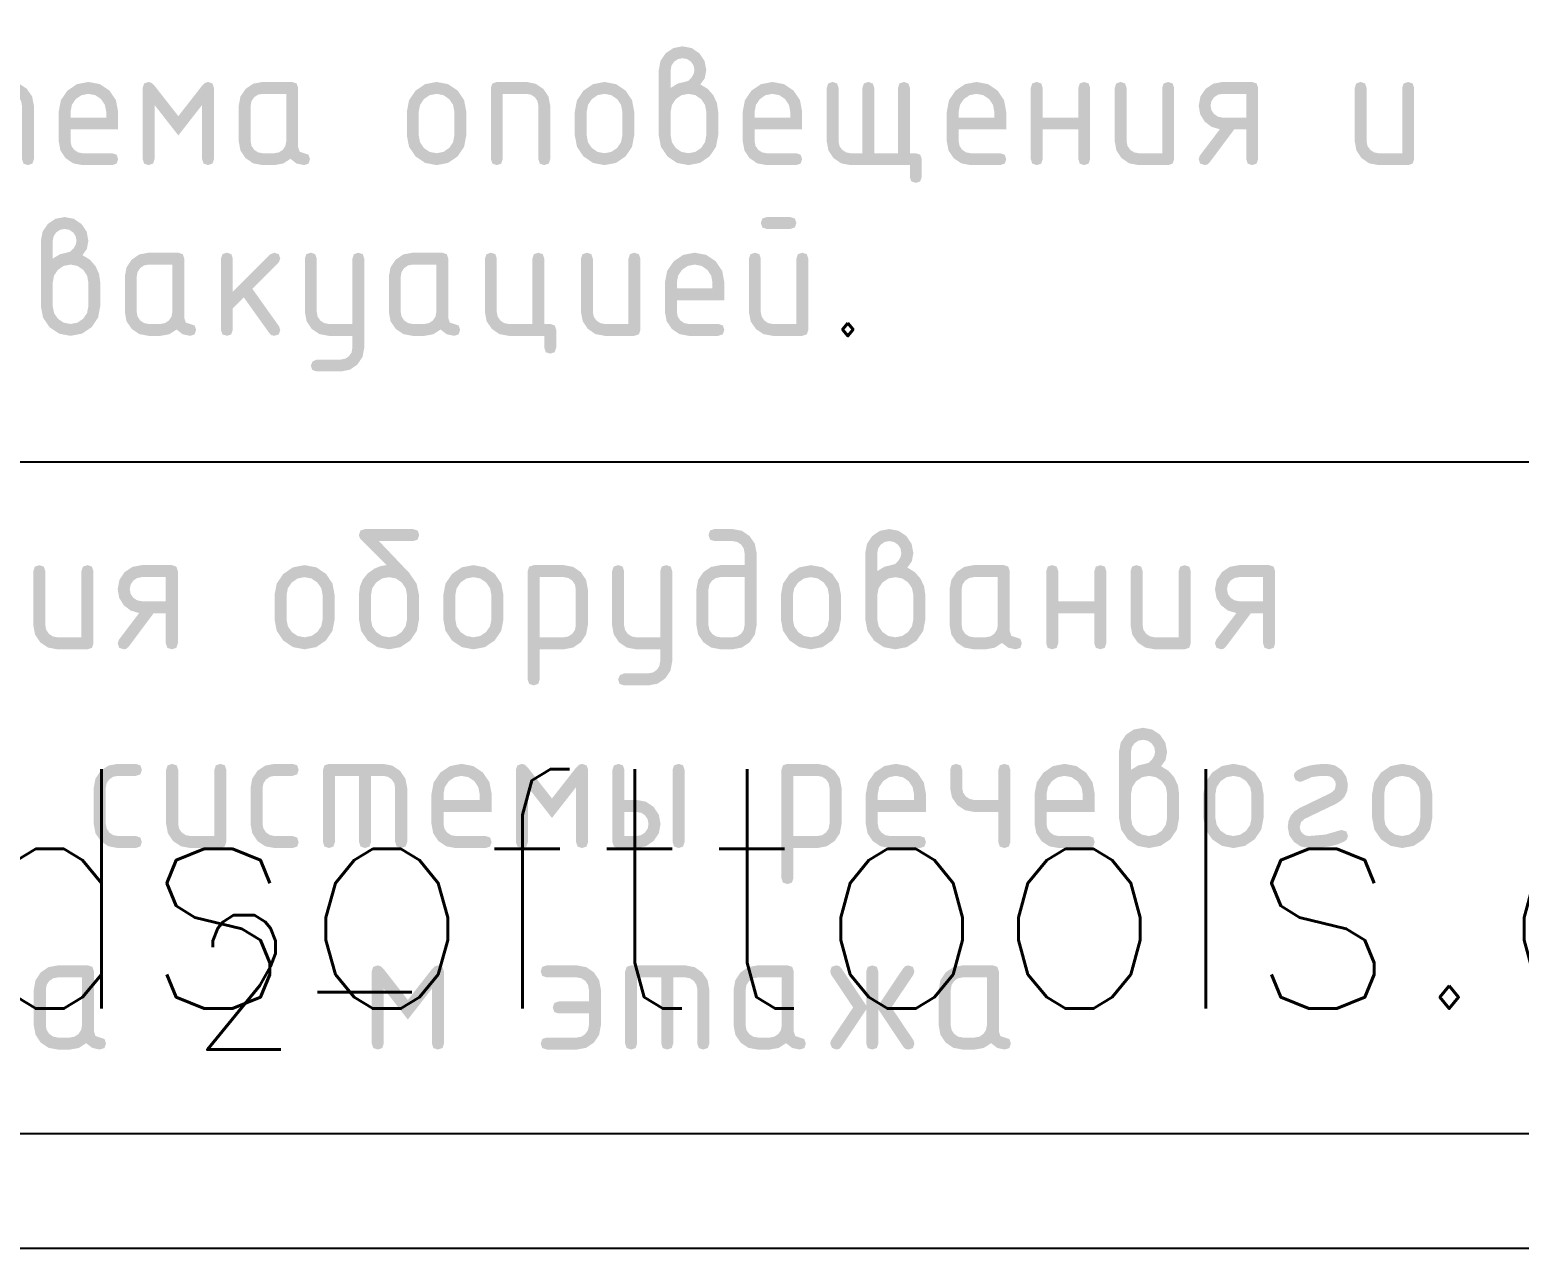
# Model space of a CAD drawing. Header units: millimetres. Extents: x 0 to 420, y 0 to 297.
# Drawn here: x 361.11 to 383.63, y 0 to 18.43 of the extents above; entities that cross this region are included whole.
import ezdxf

# ---------------------------------------------------------------- set-up
doc = ezdxf.new("R2010")
doc.units = ezdxf.units.MM
doc.layers.get('0').update_dxf_attribs({"linetype": 'CONTINUOUS'})
doc.styles.get("Standard").update_dxf_attribs({"font": 'STANDARD'})

# ---------------------------------------------------------------- blocks, each defined once
blk = doc.blocks.new('ABViewer')
at = {"color": 0, "true_color": 0x000001, "insert": (0, 0), "char_height": 0.05, "attachment_point": 1}
blk.add_mtext('ABViewer 16 trial version - www.cadsofttools.com', dxfattribs=at)

msp = doc.modelspace()

# ---------------------------------------------------------------- hatches: boundary and pattern name
at = {"true_color": 0x000007}
h = msp.add_hatch(color=0, dxfattribs=at)
h.paths.add_polyline_path([(370.800762, 17.550347), (370.910041, 17.617595), (371.010224, 17.640195), (371.063899, 17.655905), (371.113852, 17.703034), (371.148579, 17.761256), (371.160155, 17.819891), (371.147063, 17.889827), (371.10834, 17.947773), (371.050394, 17.986496), (370.980458, 17.999587), (370.911005, 17.986427), (370.853128, 17.947222), (370.813716, 17.888931), (370.800762, 17.819891)], flags=0)
h.paths.add_polyline_path([(371.249451, 17.603264), (371.360659, 17.536429), (371.446235, 17.439001), (371.500806, 17.320352), (371.518996, 17.190955), (371.518996, 16.832113), (371.486061, 16.658343), (371.387806, 16.513511), (371.242699, 16.415532), (371.070306, 16.382873), (370.896536, 16.415601), (370.751704, 16.514062), (370.653726, 16.659032), (370.621066, 16.832113), (370.621066, 17.819891), (370.64718, 17.959073), (370.725797, 18.075104), (370.841552, 18.153239), (370.980458, 18.179284), (371.119365, 18.152963), (371.23512, 18.074553), (371.313255, 17.958384), (371.3393, 17.819891), (371.3167, 17.697521)], flags=0)
h.paths.add_polyline_path([(371.3393, 16.832113), (371.3393, 17.190955), (371.319594, 17.294376), (371.261027, 17.381675), (371.174142, 17.440724), (371.070306, 17.460499), (370.965782, 17.440724), (370.879035, 17.381675), (370.820261, 17.294376), (370.800762, 17.190955), (370.800762, 16.832113), (370.820261, 16.727589), (370.879035, 16.640842), (370.965782, 16.582068), (371.070306, 16.562569), (371.174142, 16.582137), (371.261027, 16.641393), (371.319594, 16.728278)], flags=0)
for points in [[(360.006445, 17.640195), (360.814527, 17.640195), (360.95302, 17.613874), (361.069188, 17.535464), (361.147599, 17.419295), (361.173919, 17.280803), (361.173919, 16.472721), (361.151319, 16.405266), (361.084071, 16.382873), (361.016616, 16.405266), (360.994223, 16.472721), (360.994223, 17.280803), (360.981132, 17.350945), (360.942409, 17.408685), (360.884669, 17.447407), (360.814527, 17.460499), (360.634831, 17.460499), (360.634831, 16.472721), (360.612231, 16.405266), (360.544983, 16.382873), (360.47801, 16.405266), (360.455686, 16.472721), (360.455686, 17.460499), (360.096293, 17.460499), (360.096293, 16.472721), (360.073694, 16.405266), (360.006445, 16.382873), (359.93899, 16.405266), (359.916597, 16.472721), (359.916597, 17.550347), (359.93899, 17.617595)], [(363.357686, 16.832113), (362.998294, 17.291827), (362.998294, 16.472721), (362.975694, 16.405266), (362.908446, 16.382873), (362.840991, 16.405266), (362.818598, 16.472721), (362.818598, 17.550347), (362.840991, 17.617595), (362.908446, 17.640195), (362.953163, 17.625794), (362.998294, 17.582869), (363.357686, 17.123155), (363.716527, 17.582869), (363.761451, 17.625794), (363.806375, 17.640195), (363.873624, 17.617595), (363.896223, 17.550347), (363.896223, 16.472721), (363.873624, 16.405266), (363.806375, 16.382873), (363.73892, 16.405266), (363.716527, 16.472721), (363.716527, 17.291827)], [(368.082168, 16.472721), (368.082168, 17.550347), (368.104561, 17.617595), (368.172016, 17.640195), (368.621256, 17.640195), (368.759267, 17.613874), (368.875366, 17.535464), (368.953777, 17.419295), (368.980097, 17.280803), (368.980097, 16.472721), (368.957497, 16.405266), (368.890249, 16.382873), (368.822794, 16.405266), (368.800401, 16.472721), (368.800401, 17.280803), (368.78731, 17.350945), (368.748587, 17.408685), (368.691123, 17.447407), (368.621256, 17.460499), (368.261864, 17.460499), (368.261864, 16.472721), (368.239264, 16.405266), (368.172016, 16.382873), (368.104561, 16.405266)], [(374.417287, 16.382873), (373.519357, 16.382873), (373.379968, 16.408987), (373.264144, 16.487604), (373.186009, 16.603359), (373.159964, 16.742265), (373.159964, 17.550347), (373.182358, 17.617595), (373.249813, 17.640195), (373.317061, 17.617595), (373.339661, 17.550347), (373.339661, 16.742265), (373.35289, 16.673501), (373.392577, 16.615486), (373.450593, 16.575798), (373.519357, 16.562569), (373.699053, 16.562569), (373.699053, 17.550347), (373.721377, 17.617595), (373.78835, 17.640195), (373.855598, 17.617595), (373.878198, 17.550347), (373.878198, 16.562569), (374.23759, 16.562569), (374.23759, 17.550347), (374.259983, 17.617595), (374.327438, 17.640195), (374.394687, 17.617595), (374.417287, 17.550347), (374.417287, 16.562569), (374.507135, 16.562569), (374.574383, 16.539969), (374.596983, 16.472721), (374.596983, 16.203177), (374.574383, 16.135928), (374.507135, 16.113329), (374.43968, 16.135928), (374.417287, 16.203177)], [(376.424619, 16.921961), (376.424619, 16.472721), (376.40202, 16.405266), (376.334771, 16.382873), (376.267316, 16.405266), (376.244923, 16.472721), (376.244923, 17.550347), (376.267316, 17.617595), (376.334771, 17.640195), (376.40202, 17.617595), (376.424619, 17.550347), (376.424619, 17.101658), (376.963157, 17.101658), (376.963157, 17.550347), (376.98555, 17.617595), (377.053005, 17.640195), (377.120253, 17.617595), (377.142853, 17.550347), (377.142853, 16.472721), (377.120253, 16.405266), (377.053005, 16.382873), (376.98555, 16.405266), (376.963157, 16.472721), (376.963157, 16.921961)], [(378.412302, 17.550347), (378.412302, 16.472721), (378.389702, 16.405266), (378.322454, 16.382873), (377.873765, 16.382873), (377.734376, 16.408918), (377.618552, 16.487053), (377.540417, 16.602877), (377.514372, 16.742265), (377.514372, 17.550347), (377.536766, 17.617595), (377.60422, 17.640195), (377.671469, 17.617595), (377.694069, 17.550347), (377.694069, 16.742265), (377.707298, 16.673501), (377.746985, 16.615486), (377.805001, 16.575798), (377.873765, 16.562569), (378.232606, 16.562569), (378.232606, 17.550347), (378.254999, 17.617595), (378.322454, 17.640195), (378.389702, 17.617595)], [(382.040506, 17.550347), (382.040506, 16.472721), (382.017906, 16.405266), (381.950658, 16.382873), (381.501969, 16.382873), (381.36258, 16.408918), (381.246756, 16.487053), (381.168621, 16.602877), (381.142577, 16.742265), (381.142577, 17.550347), (381.16497, 17.617595), (381.232425, 17.640195), (381.299673, 17.617595), (381.322273, 17.550347), (381.322273, 16.742265), (381.335502, 16.673501), (381.375189, 16.615486), (381.433205, 16.575798), (381.501969, 16.562569), (381.86081, 16.562569), (381.86081, 17.550347), (381.883203, 17.617595), (381.950658, 17.640195), (382.017906, 17.617595)], [(364.181085, 14.467383), (364.745529, 15.031828), (364.80947, 15.057735), (364.876718, 15.035135), (364.899318, 14.967887), (364.872309, 14.905599), (364.477639, 14.510929), (364.881679, 13.942075), (364.899318, 13.888607), (364.876718, 13.822392), (364.80947, 13.800413), (364.766889, 13.809921), (364.735056, 13.838446), (364.348103, 14.381394), (364.181085, 14.214375), (364.181085, 13.890261), (364.158485, 13.822806), (364.091237, 13.800413), (364.023782, 13.822806), (364.001389, 13.890261), (364.001389, 14.967887), (364.023782, 15.035135), (364.091237, 15.057735), (364.158485, 15.035135), (364.181085, 14.967887)], [(365.989071, 13.61796), (365.989071, 13.800413), (365.63023, 13.800413), (365.490842, 13.826526), (365.375017, 13.905144), (365.296883, 14.020899), (365.270838, 14.159805), (365.270838, 14.967887), (365.293231, 15.035135), (365.360686, 15.057735), (365.427934, 15.035135), (365.450534, 14.967887), (365.450534, 14.159805), (365.463763, 14.091041), (365.503451, 14.033025), (365.561466, 13.993338), (365.63023, 13.980109), (365.989071, 13.980109), (365.989071, 14.967887), (366.011464, 15.035135), (366.078919, 15.057735), (366.146168, 15.035135), (366.168767, 14.967887), (366.168767, 13.620716), (366.14286, 13.482706), (366.06569, 13.366606), (365.951313, 13.287714), (365.813785, 13.261324), (365.450534, 13.261324), (365.383079, 13.283924), (365.360686, 13.351172), (365.387695, 13.414011), (365.450534, 13.44102), (365.809926, 13.44102), (365.879793, 13.453767), (365.937257, 13.491732), (365.97598, 13.548438)], [(368.980472, 13.980109), (369.047721, 13.957509), (369.07032, 13.890261), (369.07032, 13.620716), (369.047721, 13.553468), (368.980472, 13.530868), (368.913017, 13.553468), (368.890624, 13.620716), (368.890624, 13.800413), (368.352087, 13.800413), (368.212698, 13.826526), (368.096874, 13.905144), (368.018739, 14.020899), (367.992695, 14.159805), (367.992695, 14.967887), (368.015088, 15.035135), (368.082543, 15.057735), (368.149791, 15.035135), (368.172391, 14.967887), (368.172391, 14.159805), (368.18562, 14.091041), (368.225307, 14.033025), (368.283323, 13.993338), (368.352087, 13.980109), (368.710928, 13.980109), (368.710928, 14.967887), (368.733321, 15.035135), (368.800776, 15.057735), (368.868024, 15.035135), (368.890624, 14.967887), (368.890624, 13.980109)], [(370.343032, 14.967887), (370.343032, 13.890261), (370.320432, 13.822806), (370.253184, 13.800413), (369.804494, 13.800413), (369.665106, 13.826458), (369.549282, 13.904592), (369.471147, 14.020416), (369.445102, 14.159805), (369.445102, 14.967887), (369.467495, 15.035135), (369.53495, 15.057735), (369.602198, 15.035135), (369.624798, 14.967887), (369.624798, 14.159805), (369.638027, 14.091041), (369.677715, 14.033025), (369.73573, 13.993338), (369.804494, 13.980109), (370.163336, 13.980109), (370.163336, 14.967887), (370.185729, 15.035135), (370.253184, 15.057735), (370.320432, 15.035135)], [(362.074677, 10.241224), (362.074677, 9.149818), (362.051939, 9.081605), (361.983726, 9.058868), (361.528974, 9.058868), (361.387931, 9.08505), (361.270454, 9.16415), (361.191354, 9.281628), (361.165172, 9.42267), (361.165172, 10.241224), (361.187909, 10.309437), (361.256122, 10.332175), (361.324335, 10.309437), (361.347073, 10.241224), (361.347073, 9.42267), (361.360371, 9.353285), (361.40054, 9.294237), (361.459589, 9.254067), (361.528974, 9.240769), (361.892776, 9.240769), (361.892776, 10.241224), (361.915513, 10.309437), (361.983726, 10.332175), (362.051939, 10.309437)], [(370.64251, 8.874211), (370.64251, 9.058868), (370.278708, 9.058868), (370.137665, 9.085326), (370.020188, 9.164701), (369.941088, 9.28211), (369.914906, 9.42267), (369.914906, 10.241224), (369.937643, 10.309437), (370.005856, 10.332175), (370.074069, 10.309437), (370.096807, 10.241224), (370.096807, 9.42267), (370.110105, 9.353285), (370.150274, 9.294237), (370.209323, 9.254067), (370.278708, 9.240769), (370.64251, 9.240769), (370.64251, 10.241224), (370.665247, 10.309437), (370.73346, 10.332175), (370.801673, 10.309437), (370.824411, 10.241224), (370.824411, 8.876967), (370.798366, 8.736889), (370.720231, 8.619549), (370.604407, 8.539898), (370.465018, 8.513165), (370.096807, 8.513165), (370.028594, 8.535902), (370.005856, 8.604115), (370.033417, 8.667505), (370.096807, 8.695066), (370.460609, 8.695066), (370.531371, 8.707881), (370.590144, 8.746329), (370.629349, 8.803862)], [(376.659814, 9.604571), (376.659814, 9.149818), (376.637077, 9.081605), (376.568864, 9.058868), (376.500651, 9.081605), (376.477913, 9.149818), (376.477913, 10.241224), (376.500651, 10.309437), (376.568864, 10.332175), (376.637077, 10.309437), (376.659814, 10.241224), (376.659814, 9.786472), (377.205518, 9.786472), (377.205518, 10.241224), (377.228255, 10.309437), (377.296468, 10.332175), (377.364681, 10.309437), (377.387419, 10.241224), (377.387419, 9.149818), (377.364681, 9.081605), (377.296468, 9.058868), (377.228255, 9.081605), (377.205518, 9.149818), (377.205518, 9.604571)], [(378.663245, 10.241224), (378.663245, 9.149818), (378.640507, 9.081605), (378.572294, 9.058868), (378.117541, 9.058868), (377.976499, 9.08505), (377.859022, 9.16415), (377.779922, 9.281628), (377.753739, 9.42267), (377.753739, 10.241224), (377.776477, 10.309437), (377.84469, 10.332175), (377.912903, 10.309437), (377.93564, 10.241224), (377.93564, 9.42267), (377.948939, 9.353285), (377.989108, 9.294237), (378.048157, 9.254067), (378.117541, 9.240769), (378.481344, 9.240769), (378.481344, 10.241224), (378.504081, 10.309437), (378.572294, 10.332175), (378.640507, 10.309437)], [(362.260654, 6.962579), (362.260654, 6.416876), (362.273952, 6.347492), (362.314122, 6.288443), (362.373171, 6.248273), (362.442555, 6.234975), (362.715407, 6.234975), (362.783619, 6.212237), (362.806357, 6.144024), (362.783619, 6.075812), (362.715407, 6.053074), (362.442555, 6.053074), (362.301513, 6.079257), (362.184035, 6.158356), (362.104936, 6.275834), (362.078753, 6.416876), (362.078753, 6.962579), (362.104936, 7.103621), (362.184035, 7.221099), (362.301513, 7.299992), (362.442555, 7.326381), (362.715407, 7.326381), (362.783619, 7.303644), (362.806357, 7.235431), (362.783619, 7.167218), (362.715407, 7.14448), (362.442555, 7.14448), (362.372275, 7.131251), (362.313571, 7.091564), (362.273883, 7.032859)], [(364.083036, 7.235431), (364.083036, 6.144024), (364.060298, 6.075812), (363.992085, 6.053074), (363.537333, 6.053074), (363.39629, 6.079257), (363.278813, 6.158356), (363.199713, 6.275834), (363.173531, 6.416876), (363.173531, 7.235431), (363.196268, 7.303644), (363.264481, 7.326381), (363.332694, 7.303644), (363.355432, 7.235431), (363.355432, 6.416876), (363.36873, 6.347492), (363.408899, 6.288443), (363.467948, 6.248273), (363.537333, 6.234975), (363.901135, 6.234975), (363.901135, 7.235431), (363.923872, 7.303644), (363.992085, 7.326381), (364.060298, 7.303644)], [(364.631258, 6.962579), (364.631258, 6.416876), (364.644556, 6.347492), (364.684726, 6.288443), (364.743774, 6.248273), (364.813159, 6.234975), (365.08601, 6.234975), (365.154223, 6.212237), (365.176961, 6.144024), (365.154223, 6.075812), (365.08601, 6.053074), (364.813159, 6.053074), (364.672116, 6.079257), (364.554639, 6.158356), (364.475539, 6.275834), (364.449357, 6.416876), (364.449357, 6.962579), (364.475539, 7.103621), (364.554639, 7.221099), (364.672116, 7.299992), (364.813159, 7.326381), (365.08601, 7.326381), (365.154223, 7.303644), (365.176961, 7.235431), (365.154223, 7.167218), (365.08601, 7.14448), (364.813159, 7.14448), (364.742879, 7.131251), (364.684174, 7.091564), (364.644487, 7.032859)], [(365.635085, 7.326381), (366.453639, 7.326381), (366.593717, 7.299647), (366.711057, 7.219997), (366.790708, 7.102657), (366.817442, 6.962579), (366.817442, 6.144024), (366.794704, 6.075812), (366.726491, 6.053074), (366.658278, 6.075812), (366.63554, 6.144024), (366.63554, 6.962579), (366.62238, 7.033341), (366.583175, 7.092115), (366.524402, 7.13132), (366.453639, 7.14448), (366.271738, 7.14448), (366.271738, 6.144024), (366.249001, 6.075812), (366.180788, 6.053074), (366.112575, 6.075812), (366.089837, 6.144024), (366.089837, 7.14448), (365.726035, 7.14448), (365.726035, 6.144024), (365.703298, 6.075812), (365.635085, 6.053074), (365.566872, 6.075812), (365.544134, 6.144024), (365.544134, 7.235431), (365.566872, 7.303644)], [(369.006415, 6.507827), (368.642613, 6.973603), (368.642613, 6.144024), (368.619876, 6.075812), (368.551663, 6.053074), (368.48345, 6.075812), (368.460712, 6.144024), (368.460712, 7.235431), (368.48345, 7.303644), (368.551663, 7.326381), (368.597138, 7.311912), (368.642613, 7.268504), (369.006415, 6.802727), (369.370217, 7.268504), (369.415693, 7.311912), (369.461168, 7.326381), (369.529381, 7.303644), (369.552118, 7.235431), (369.552118, 6.144024), (369.529381, 6.075812), (369.461168, 6.053074), (369.392955, 6.075812), (369.370217, 6.144024), (369.370217, 6.973603)], [(375.936054, 7.235431), (375.936054, 6.144024), (375.913316, 6.075812), (375.845104, 6.053074), (375.776891, 6.075812), (375.754153, 6.144024), (375.754153, 6.598777), (375.390351, 6.598777), (375.250962, 6.624891), (375.133485, 6.703508), (375.053145, 6.818781), (375.026549, 6.955965), (375.026549, 7.235431), (375.049287, 7.303644), (375.117499, 7.326381), (375.185712, 7.303644), (375.20845, 7.235431), (375.20845, 6.962579), (375.221748, 6.893195), (375.261918, 6.834146), (375.320967, 6.793976), (375.390351, 6.780678), (375.754153, 6.780678), (375.754153, 7.235431), (375.776891, 7.303644), (375.845104, 7.326381), (375.913316, 7.303644)], [(380.948408, 6.325926), (381.016621, 6.303188), (381.039358, 6.234975), (381.026612, 6.18826), (380.988647, 6.153946), (380.889126, 6.109815), (380.765887, 6.078292), (380.618979, 6.059379), (380.448456, 6.053074), (380.32581, 6.076294), (380.223009, 6.146229), (380.153073, 6.249031), (380.129853, 6.371676), (380.141222, 6.464384), (380.175328, 6.543242), (380.232173, 6.608251), (380.311754, 6.659411), (380.783043, 6.887063), (380.838854, 6.935087), (380.857457, 7.00833), (380.84726, 7.06042), (380.817219, 7.104242), (380.773397, 7.134283), (380.721307, 7.14448), (380.585639, 7.139588), (380.490899, 7.125188), (380.354749, 7.064554), (380.311754, 7.05353), (380.248364, 7.08109), (380.220804, 7.14448), (380.232862, 7.189198), (380.269311, 7.224406), (380.357376, 7.268943), (380.462029, 7.300819), (380.583322, 7.319982), (380.721307, 7.326381), (380.843677, 7.302955), (380.946203, 7.233226), (381.015932, 7.1307), (381.039358, 7.00833), (381.027895, 6.915226), (380.993539, 6.836075), (380.936341, 6.77098), (380.856355, 6.720044), (380.388924, 6.4957), (380.330909, 6.445677), (380.311754, 6.371676), (380.321676, 6.318829), (380.351442, 6.274663), (380.395608, 6.244897), (380.448456, 6.234975), (380.697674, 6.256059), (380.914233, 6.319311)], [(366.827369, 3.4597), (366.463567, 3.925477), (366.463567, 3.095898), (366.44083, 3.027685), (366.372617, 3.004947), (366.304404, 3.027685), (366.281666, 3.095898), (366.281666, 4.187304), (366.304404, 4.255517), (366.372617, 4.278254), (366.418092, 4.263785), (366.463567, 4.220377), (366.827369, 3.7546), (367.191171, 4.220377), (367.236647, 4.263785), (367.282122, 4.278254), (367.350335, 4.255517), (367.373073, 4.187304), (367.373073, 3.095898), (367.350335, 3.027685), (367.282122, 3.004947), (367.213909, 3.027685), (367.191171, 3.095898), (367.191171, 3.925477)], [(369.563751, 3.55065), (369.108999, 3.55065), (369.040786, 3.573388), (369.018048, 3.641601), (369.040786, 3.709814), (369.108999, 3.732551), (369.563751, 3.732551), (369.563751, 3.914452), (369.550591, 3.985214), (369.511386, 4.043988), (369.452613, 4.083193), (369.38185, 4.096353), (368.927098, 4.096353), (368.858885, 4.119091), (368.836147, 4.187304), (368.858885, 4.255517), (368.927098, 4.278254), (369.38185, 4.278254), (369.522893, 4.251865), (369.64037, 4.172972), (369.719263, 4.055494), (369.745653, 3.914452), (369.745653, 3.368749), (369.719263, 3.227707), (369.64037, 3.110229), (369.522893, 3.03113), (369.38185, 3.004947), (368.927098, 3.004947), (368.858885, 3.027685), (368.836147, 3.095898), (368.858885, 3.16411), (368.927098, 3.186848), (369.38185, 3.186848), (369.45213, 3.200077), (369.510835, 3.239765), (369.550522, 3.298469), (369.563751, 3.368749)], [(370.202924, 4.278254), (371.021479, 4.278254), (371.161556, 4.25152), (371.278896, 4.17187), (371.358547, 4.05453), (371.385281, 3.914452), (371.385281, 3.095898), (371.362543, 3.027685), (371.29433, 3.004947), (371.226117, 3.027685), (371.20338, 3.095898), (371.20338, 3.914452), (371.190219, 3.985214), (371.151014, 4.043988), (371.092241, 4.083193), (371.021479, 4.096353), (370.839578, 4.096353), (370.839578, 3.095898), (370.81684, 3.027685), (370.748627, 3.004947), (370.680414, 3.027685), (370.657677, 3.095898), (370.657677, 4.096353), (370.293874, 4.096353), (370.293874, 3.095898), (370.271137, 3.027685), (370.202924, 3.004947), (370.134711, 3.027685), (370.111973, 3.095898), (370.111973, 4.187304), (370.134711, 4.255517)], [(373.758132, 3.612937), (373.379447, 3.045186), (373.347201, 3.014938), (373.303379, 3.004947), (373.239438, 3.031957), (373.212429, 3.095898), (373.227863, 3.147161), (373.559694, 3.641601), (373.227863, 4.136592), (373.212429, 4.187304), (373.235166, 4.255517), (373.303379, 4.278254), (373.347201, 4.268332), (373.379447, 4.238567), (373.758132, 3.670815), (373.758132, 4.187304), (373.78087, 4.255517), (373.849082, 4.278254), (373.917295, 4.255517), (373.940033, 4.187304), (373.940033, 3.670815), (374.319269, 4.238567), (374.351033, 4.268332), (374.394786, 4.278254), (374.462998, 4.255517), (374.485736, 4.187304), (374.470853, 4.136592), (374.13847, 3.641601), (374.470853, 3.147161), (374.485736, 3.095898), (374.462998, 3.027685), (374.394786, 3.004947), (374.351033, 3.014938), (374.319269, 3.045186), (373.940033, 3.612937), (373.940033, 3.095898), (373.917295, 3.027685), (373.849082, 3.004947), (373.78087, 3.027685), (373.758132, 3.095898)]]:
    msp.add_hatch(color=0, dxfattribs=at).paths.add_polyline_path(points, flags=0)
h = msp.add_hatch(color=0, dxfattribs=at)
h.paths.add_polyline_path([(361.998389, 17.460499), (361.894554, 17.440724), (361.807668, 17.381675), (361.748413, 17.294376), (361.728844, 17.190955), (361.728844, 17.101658), (362.267382, 17.101658), (362.267382, 17.190955), (362.247607, 17.294376), (362.188558, 17.381675), (362.101328, 17.440724)], flags=0)
h.paths.add_polyline_path([(361.728844, 16.921961), (361.728844, 16.742265), (361.742074, 16.673501), (361.781761, 16.615486), (361.839777, 16.575798), (361.908541, 16.562569), (362.35723, 16.562569), (362.424478, 16.539969), (362.447078, 16.472721), (362.424478, 16.405266), (362.35723, 16.382873), (361.908541, 16.382873), (361.769152, 16.408918), (361.653328, 16.487053), (361.575193, 16.602877), (361.549148, 16.742265), (361.549148, 17.190955), (361.581877, 17.363829), (361.680338, 17.509006), (361.825307, 17.60726), (361.998389, 17.640195), (362.172366, 17.607604), (362.316991, 17.510108), (362.414487, 17.365414), (362.447078, 17.190955), (362.447078, 16.921961)], flags=0)
h = msp.add_hatch(color=0, dxfattribs=at)
h.paths.add_polyline_path([(364.989239, 17.460499), (364.630397, 17.460499), (364.560944, 17.447339), (364.503067, 17.408133), (364.463655, 17.349842), (364.450701, 17.280803), (364.450701, 16.742265), (364.46393, 16.673501), (364.503618, 16.615486), (364.561633, 16.575798), (364.630397, 16.562569), (364.810094, 16.562569), (364.878858, 16.575523), (364.936873, 16.614935), (364.976078, 16.672812), (364.989239, 16.742265)], flags=0)
h.paths.add_polyline_path([(365.348631, 16.472721), (365.326031, 16.405266), (365.258783, 16.382873), (365.144612, 16.406575), (365.05318, 16.478233), (364.942799, 16.406575), (364.810094, 16.382873), (364.630397, 16.382873), (364.491009, 16.408918), (364.375185, 16.487053), (364.29705, 16.602877), (364.271005, 16.742265), (364.271005, 17.280803), (364.29705, 17.419984), (364.375185, 17.536015), (364.491009, 17.61415), (364.630397, 17.640195), (365.079087, 17.640195), (365.146335, 17.617595), (365.168935, 17.550347), (365.168935, 16.652417), (365.191328, 16.584962), (365.258783, 16.562569), (365.326031, 16.539969)], flags=0)
h = msp.add_hatch(color=0, dxfattribs=at)
h.paths.add_polyline_path([(366.812718, 16.832113), (366.812718, 17.190955), (366.845447, 17.363829), (366.943908, 17.509006), (367.088877, 17.60726), (367.261959, 17.640195), (367.435936, 17.607604), (367.580561, 17.510108), (367.678057, 17.365414), (367.710648, 17.190955), (367.710648, 16.832113), (367.677713, 16.659032), (367.579459, 16.514062), (367.434351, 16.415601), (367.261959, 16.382873), (367.088877, 16.415601), (366.943908, 16.514062), (366.845447, 16.659032)], flags=0)
h.paths.add_polyline_path([(367.530952, 16.832113), (367.530952, 17.190955), (367.511177, 17.294376), (367.452128, 17.381675), (367.364898, 17.440724), (367.261959, 17.460499), (367.158124, 17.440724), (367.071238, 17.381675), (367.011983, 17.294376), (366.992414, 17.190955), (366.992414, 16.832113), (367.011914, 16.727589), (367.070687, 16.640842), (367.157435, 16.582068), (367.261959, 16.562569), (367.364898, 16.582137), (367.452128, 16.641393), (367.511177, 16.728278)], flags=0)
h = msp.add_hatch(color=0, dxfattribs=at)
h.paths.add_polyline_path([(369.351617, 16.832113), (369.351617, 17.190955), (369.384345, 17.363829), (369.482806, 17.509006), (369.627776, 17.60726), (369.800857, 17.640195), (369.974835, 17.607604), (370.11946, 17.510108), (370.216956, 17.365414), (370.249546, 17.190955), (370.249546, 16.832113), (370.216611, 16.659032), (370.118357, 16.514062), (369.97325, 16.415601), (369.800857, 16.382873), (369.627776, 16.415601), (369.482806, 16.514062), (369.384345, 16.659032)], flags=0)
h.paths.add_polyline_path([(370.06985, 16.832113), (370.06985, 17.190955), (370.050075, 17.294376), (369.991026, 17.381675), (369.903797, 17.440724), (369.800857, 17.460499), (369.697022, 17.440724), (369.610137, 17.381675), (369.550881, 17.294376), (369.531313, 17.190955), (369.531313, 16.832113), (369.550812, 16.727589), (369.609586, 16.640842), (369.696333, 16.582068), (369.800857, 16.562569), (369.903797, 16.582137), (369.991026, 16.641393), (370.050075, 16.728278)], flags=0)
h = msp.add_hatch(color=0, dxfattribs=at)
h.paths.add_polyline_path([(372.339756, 17.460499), (372.235921, 17.440724), (372.149035, 17.381675), (372.08978, 17.294376), (372.070211, 17.190955), (372.070211, 17.101658), (372.608749, 17.101658), (372.608749, 17.190955), (372.588974, 17.294376), (372.529925, 17.381675), (372.442695, 17.440724)], flags=0)
h.paths.add_polyline_path([(372.070211, 16.921961), (372.070211, 16.742265), (372.083441, 16.673501), (372.123128, 16.615486), (372.181144, 16.575798), (372.249908, 16.562569), (372.698597, 16.562569), (372.765845, 16.539969), (372.788445, 16.472721), (372.765845, 16.405266), (372.698597, 16.382873), (372.249908, 16.382873), (372.110519, 16.408918), (371.994695, 16.487053), (371.91656, 16.602877), (371.890515, 16.742265), (371.890515, 17.190955), (371.923244, 17.363829), (372.021704, 17.509006), (372.166674, 17.60726), (372.339756, 17.640195), (372.513733, 17.607604), (372.658358, 17.510108), (372.755854, 17.365414), (372.788445, 17.190955), (372.788445, 16.921961)], flags=0)
h = msp.add_hatch(color=0, dxfattribs=at)
h.paths.add_polyline_path([(375.424714, 17.460499), (375.320879, 17.440724), (375.233994, 17.381675), (375.174738, 17.294376), (375.15517, 17.190955), (375.15517, 17.101658), (375.693707, 17.101658), (375.693707, 17.190955), (375.673933, 17.294376), (375.614884, 17.381675), (375.527654, 17.440724)], flags=0)
h.paths.add_polyline_path([(375.15517, 16.921961), (375.15517, 16.742265), (375.168399, 16.673501), (375.208087, 16.615486), (375.266102, 16.575798), (375.334866, 16.562569), (375.783556, 16.562569), (375.850804, 16.539969), (375.873404, 16.472721), (375.850804, 16.405266), (375.783556, 16.382873), (375.334866, 16.382873), (375.195478, 16.408918), (375.079654, 16.487053), (375.001519, 16.602877), (374.975474, 16.742265), (374.975474, 17.190955), (375.008202, 17.363829), (375.106663, 17.509006), (375.251633, 17.60726), (375.424714, 17.640195), (375.598692, 17.607604), (375.743317, 17.510108), (375.840813, 17.365414), (375.873404, 17.190955), (375.873404, 16.921961)], flags=0)
h = msp.add_hatch(color=0, dxfattribs=at)
h.paths.add_polyline_path([(379.103527, 16.924718), (378.976678, 16.961856), (378.874221, 17.041575), (378.806284, 17.15168), (378.783822, 17.280803), (378.809867, 17.419984), (378.888001, 17.536015), (379.003825, 17.61415), (379.143214, 17.640195), (379.591903, 17.640195), (379.659152, 17.617595), (379.681751, 17.550347), (379.681751, 16.472721), (379.659152, 16.405266), (379.591903, 16.382873), (379.524448, 16.405266), (379.502055, 16.472721), (379.502055, 16.921961), (379.320154, 16.921961), (378.945879, 16.419804), (378.913908, 16.392037), (378.87367, 16.382873), (378.806215, 16.405266), (378.783822, 16.472721), (378.801461, 16.527291)], flags=0)
h.paths.add_polyline_path([(378.963518, 17.280803), (378.976747, 17.212521), (379.016434, 17.154574), (379.07445, 17.114887), (379.143214, 17.101658), (379.502055, 17.101658), (379.502055, 17.460499), (379.143214, 17.460499), (379.073761, 17.447339), (379.015883, 17.408133), (378.976471, 17.349842)], flags=0)
h = msp.add_hatch(color=0, dxfattribs=at)
h.paths.add_polyline_path([(361.459228, 14.967887), (361.568506, 15.035135), (361.66869, 15.057735), (361.722364, 15.073444), (361.772318, 15.120573), (361.807045, 15.178795), (361.81862, 15.237431), (361.805529, 15.307366), (361.766806, 15.365313), (361.70886, 15.404036), (361.638924, 15.417127), (361.569471, 15.403967), (361.511593, 15.364762), (361.472181, 15.306471), (361.459228, 15.237431)], flags=0)
h.paths.add_polyline_path([(361.907917, 15.020803), (362.019125, 14.953968), (362.104701, 14.856541), (362.159271, 14.737892), (362.177461, 14.608494), (362.177461, 14.249653), (362.144526, 14.075882), (362.046272, 13.931051), (361.901165, 13.833072), (361.728772, 13.800413), (361.555002, 13.833141), (361.41017, 13.931602), (361.312191, 14.076571), (361.279532, 14.249653), (361.279532, 15.237431), (361.305646, 15.376613), (361.384263, 15.492644), (361.500018, 15.570778), (361.638924, 15.596823), (361.77783, 15.570503), (361.893586, 15.492092), (361.97172, 15.375924), (361.997765, 15.237431), (361.975165, 15.115061)], flags=0)
h.paths.add_polyline_path([(361.997765, 14.249653), (361.997765, 14.608494), (361.978059, 14.711916), (361.919493, 14.799215), (361.832607, 14.858264), (361.728772, 14.878038), (361.624248, 14.858264), (361.5375, 14.799215), (361.478727, 14.711916), (361.459228, 14.608494), (361.459228, 14.249653), (361.478727, 14.145129), (361.5375, 14.058381), (361.624248, 13.999608), (361.728772, 13.980109), (361.832607, 13.999677), (361.919493, 14.058933), (361.978059, 14.145818)], flags=0)
h = msp.add_hatch(color=0, dxfattribs=at)
h.paths.add_polyline_path([(372.88193, 14.967887), (372.88193, 13.890261), (372.85933, 13.822806), (372.792082, 13.800413), (372.343393, 13.800413), (372.204004, 13.826458), (372.08818, 13.904592), (372.010046, 14.020416), (371.984001, 14.159805), (371.984001, 14.967887), (372.006394, 15.035135), (372.073849, 15.057735), (372.141097, 15.035135), (372.163697, 14.967887), (372.163697, 14.159805), (372.176926, 14.091041), (372.216613, 14.033025), (372.274629, 13.993338), (372.343393, 13.980109), (372.702234, 13.980109), (372.702234, 14.967887), (372.724627, 15.035135), (372.792082, 15.057735), (372.85933, 15.035135)], flags=0)
h.paths.add_polyline_path([(372.611284, 15.417127), (372.253545, 15.417127), (372.18609, 15.43952), (372.163697, 15.506975), (372.18609, 15.574223), (372.253545, 15.596823), (372.611284, 15.596823), (372.678532, 15.574223), (372.701132, 15.506975), (372.678532, 15.43952)], flags=0)
h = msp.add_hatch(color=0, dxfattribs=at)
h.paths.add_polyline_path([(363.267214, 14.878038), (362.908373, 14.878038), (362.83892, 14.864878), (362.781043, 14.825673), (362.741631, 14.767382), (362.728677, 14.698342), (362.728677, 14.159805), (362.741906, 14.091041), (362.781594, 14.033025), (362.839609, 13.993338), (362.908373, 13.980109), (363.08807, 13.980109), (363.156834, 13.993062), (363.214849, 14.032474), (363.254054, 14.090352), (363.267214, 14.159805)], flags=0)
h.paths.add_polyline_path([(363.626607, 13.890261), (363.604007, 13.822806), (363.536759, 13.800413), (363.422588, 13.824115), (363.331155, 13.895773), (363.220775, 13.824115), (363.08807, 13.800413), (362.908373, 13.800413), (362.768985, 13.826458), (362.653161, 13.904592), (362.575026, 14.020416), (362.548981, 14.159805), (362.548981, 14.698342), (362.575026, 14.837524), (362.653161, 14.953555), (362.768985, 15.03169), (362.908373, 15.057735), (363.357063, 15.057735), (363.424311, 15.035135), (363.446911, 14.967887), (363.446911, 14.069957), (363.469304, 14.002502), (363.536759, 13.980109), (363.604007, 13.957509)], flags=0)
h = msp.add_hatch(color=0, dxfattribs=at)
h.paths.add_polyline_path([(367.258521, 14.878038), (366.899679, 14.878038), (366.830226, 14.864878), (366.772349, 14.825673), (366.732937, 14.767382), (366.719983, 14.698342), (366.719983, 14.159805), (366.733212, 14.091041), (366.7729, 14.033025), (366.830915, 13.993338), (366.899679, 13.980109), (367.079376, 13.980109), (367.14814, 13.993062), (367.206155, 14.032474), (367.24536, 14.090352), (367.258521, 14.159805)], flags=0)
h.paths.add_polyline_path([(367.617913, 13.890261), (367.595313, 13.822806), (367.528065, 13.800413), (367.413894, 13.824115), (367.322461, 13.895773), (367.212081, 13.824115), (367.079376, 13.800413), (366.899679, 13.800413), (366.760291, 13.826458), (366.644467, 13.904592), (366.566332, 14.020416), (366.540287, 14.159805), (366.540287, 14.698342), (366.566332, 14.837524), (366.644467, 14.953555), (366.760291, 15.03169), (366.899679, 15.057735), (367.348369, 15.057735), (367.415617, 15.035135), (367.438217, 14.967887), (367.438217, 14.069957), (367.46061, 14.002502), (367.528065, 13.980109), (367.595313, 13.957509)], flags=0)
h = msp.add_hatch(color=0, dxfattribs=at)
h.paths.add_polyline_path([(371.163792, 14.878038), (371.059957, 14.858264), (370.973071, 14.799215), (370.913816, 14.711916), (370.894248, 14.608494), (370.894248, 14.519197), (371.432785, 14.519197), (371.432785, 14.608494), (371.41301, 14.711916), (371.353961, 14.799215), (371.266731, 14.858264)], flags=0)
h.paths.add_polyline_path([(370.894248, 14.339501), (370.894248, 14.159805), (370.907477, 14.091041), (370.947164, 14.033025), (371.00518, 13.993338), (371.073944, 13.980109), (371.522633, 13.980109), (371.589881, 13.957509), (371.612481, 13.890261), (371.589881, 13.822806), (371.522633, 13.800413), (371.073944, 13.800413), (370.934555, 13.826458), (370.818731, 13.904592), (370.740596, 14.020416), (370.714551, 14.159805), (370.714551, 14.608494), (370.74728, 14.781369), (370.845741, 14.926545), (370.99071, 15.0248), (371.163792, 15.057735), (371.337769, 15.025144), (371.482394, 14.927648), (371.57989, 14.782954), (371.612481, 14.608494), (371.612481, 14.339501)], flags=0)
h = msp.add_hatch(color=0, dxfattribs=at)
h.paths.add_polyline_path([(366.996933, 9.877422), (366.996933, 9.51362), (366.963584, 9.338816), (366.86409, 9.191711), (366.716984, 9.092009), (366.54218, 9.058868), (366.367376, 9.092009), (366.22027, 9.191711), (366.120569, 9.338816), (366.087427, 9.51362), (366.087427, 9.877422), (366.102121, 10.005485), (366.14627, 10.115203), (366.219977, 10.206627), (366.323347, 10.279809), (366.417605, 10.319015), (366.505249, 10.332175), (366.105617, 10.731806), (366.087427, 10.785825), (366.110165, 10.854796), (366.178378, 10.877878), (366.907636, 10.877878), (366.975849, 10.85514), (366.998586, 10.786928), (366.975849, 10.718715), (366.907636, 10.695977), (366.390596, 10.695977), (366.848104, 10.215317), (366.959726, 10.052158)], flags=0)
h.paths.add_polyline_path([(366.815032, 9.51362), (366.815032, 9.877422), (366.794912, 9.981947), (366.735105, 10.070348), (366.646704, 10.130155), (366.54218, 10.150274), (366.437242, 10.130155), (366.349255, 10.070348), (366.289241, 9.981947), (366.269328, 9.877422), (366.269328, 9.51362), (366.289172, 9.4082), (366.348703, 9.320144), (366.43676, 9.260612), (366.54218, 9.240769), (366.646704, 9.260681), (366.735105, 9.320695), (366.794912, 9.408683)], flags=0)
h = msp.add_hatch(color=0, dxfattribs=at)
h.paths.add_polyline_path([(372.100237, 10.514076), (372.100237, 9.42267), (372.073503, 9.281628), (371.993852, 9.16415), (371.876512, 9.08505), (371.736435, 9.058868), (371.554534, 9.058868), (371.413492, 9.085326), (371.296014, 9.164701), (371.216914, 9.28211), (371.190732, 9.42267), (371.190732, 9.968373), (371.21719, 10.109415), (371.296565, 10.226893), (371.413974, 10.305785), (371.554534, 10.332175), (371.918336, 10.332175), (371.918336, 10.514076), (371.905176, 10.584838), (371.86597, 10.643612), (371.807197, 10.682817), (371.736435, 10.695977), (371.463583, 10.695977), (371.39537, 10.718715), (371.372633, 10.786928), (371.39537, 10.85514), (371.463583, 10.877878), (371.736435, 10.877878), (371.877477, 10.851144), (371.994955, 10.771493), (372.073847, 10.654154)], flags=0)
h.paths.add_polyline_path([(371.918336, 9.42267), (371.918336, 10.150274), (371.554534, 10.150274), (371.484254, 10.137045), (371.425549, 10.097357), (371.385862, 10.038653), (371.372633, 9.968373), (371.372633, 9.42267), (371.385931, 9.353285), (371.426101, 9.294237), (371.48515, 9.254067), (371.554534, 9.240769), (371.736435, 9.240769), (371.806715, 9.253998), (371.865419, 9.293685), (371.905107, 9.35239)], flags=0)
h = msp.add_hatch(color=0, dxfattribs=at)
h.paths.add_polyline_path([(373.924285, 10.241224), (374.035148, 10.309437), (374.136503, 10.332175), (374.190935, 10.347953), (374.241234, 10.395565), (374.276236, 10.45482), (374.288087, 10.514076), (374.274927, 10.584838), (374.235721, 10.643612), (374.176948, 10.682817), (374.106186, 10.695977), (374.035906, 10.682748), (373.977202, 10.64306), (373.937514, 10.584356), (373.924285, 10.514076)], flags=0)
h.paths.add_polyline_path([(374.379037, 10.295243), (374.491554, 10.227031), (374.578026, 10.128225), (374.633354, 10.008405), (374.651889, 9.877422), (374.651889, 9.51362), (374.61854, 9.33792), (374.519046, 9.191159), (374.371941, 9.091941), (374.197136, 9.058868), (374.021437, 9.092009), (373.874675, 9.191711), (373.775457, 9.338816), (373.742384, 9.51362), (373.742384, 10.514076), (373.768842, 10.655118), (373.848217, 10.772596), (373.965626, 10.851489), (374.106186, 10.877878), (374.247228, 10.851144), (374.364706, 10.771493), (374.443599, 10.654154), (374.469988, 10.514076), (374.44725, 10.390397)], flags=0)
h.paths.add_polyline_path([(374.469988, 9.51362), (374.469988, 9.877422), (374.450144, 9.981947), (374.390613, 10.070348), (374.302556, 10.130155), (374.197136, 10.150274), (374.091716, 10.130155), (374.00366, 10.070348), (373.944129, 9.981947), (373.924285, 9.877422), (373.924285, 9.51362), (373.944129, 9.4082), (374.00366, 9.320144), (374.091716, 9.260612), (374.197136, 9.240769), (374.302556, 9.260681), (374.390613, 9.320695), (374.450144, 9.408683)], flags=0)
h = msp.add_hatch(color=0, dxfattribs=at)
h.paths.add_polyline_path([(362.765112, 9.607327), (362.63661, 9.645085), (362.532499, 9.725838), (362.463804, 9.83739), (362.440998, 9.968373), (362.46718, 10.109415), (362.54628, 10.226893), (362.663757, 10.305785), (362.8048, 10.332175), (363.259552, 10.332175), (363.327765, 10.309437), (363.350503, 10.241224), (363.350503, 9.149818), (363.327765, 9.081605), (363.259552, 9.058868), (363.191339, 9.081605), (363.168602, 9.149818), (363.168602, 9.604571), (362.983945, 9.604571), (362.60526, 9.09635), (362.572945, 9.0681), (362.531948, 9.058868), (362.463735, 9.081605), (362.440998, 9.149818), (362.459188, 9.20494)], flags=0)
h.paths.add_polyline_path([(362.622899, 9.968373), (362.636197, 9.898989), (362.676367, 9.83994), (362.735415, 9.79977), (362.8048, 9.786472), (363.168602, 9.786472), (363.168602, 10.150274), (362.8048, 10.150274), (362.73452, 10.137045), (362.675815, 10.097357), (362.636128, 10.038653)], flags=0)
h = msp.add_hatch(color=0, dxfattribs=at)
h.paths.add_polyline_path([(364.811601, 9.51362), (364.811601, 9.877422), (364.844743, 10.052226), (364.944444, 10.199332), (365.09155, 10.298826), (365.266354, 10.332175), (365.442949, 10.299171), (365.589366, 10.200434), (365.688102, 10.054018), (365.721106, 9.877422), (365.721106, 9.51362), (365.687758, 9.338816), (365.588264, 9.191711), (365.441158, 9.092009), (365.266354, 9.058868), (365.09155, 9.092009), (364.944444, 9.191711), (364.844743, 9.338816)], flags=0)
h.paths.add_polyline_path([(365.539205, 9.51362), (365.539205, 9.877422), (365.519086, 9.981947), (365.459279, 10.070348), (365.370878, 10.130155), (365.266354, 10.150274), (365.161416, 10.130155), (365.073429, 10.070348), (365.013415, 9.981947), (364.993502, 9.877422), (364.993502, 9.51362), (365.013346, 9.4082), (365.072877, 9.320144), (365.160934, 9.260612), (365.266354, 9.240769), (365.370878, 9.260681), (365.459279, 9.320695), (365.519086, 9.408683)], flags=0)
h = msp.add_hatch(color=0, dxfattribs=at)
h.paths.add_polyline_path([(367.363253, 9.51362), (367.363253, 9.877422), (367.396395, 10.052226), (367.496096, 10.199332), (367.643202, 10.298826), (367.818006, 10.332175), (367.994602, 10.299171), (368.141018, 10.200434), (368.239755, 10.054018), (368.272759, 9.877422), (368.272759, 9.51362), (368.23941, 9.338816), (368.139916, 9.191711), (367.99281, 9.092009), (367.818006, 9.058868), (367.643202, 9.092009), (367.496096, 9.191711), (367.396395, 9.338816)], flags=0)
h.paths.add_polyline_path([(368.090858, 9.51362), (368.090858, 9.877422), (368.070738, 9.981947), (368.010931, 10.070348), (367.92253, 10.130155), (367.818006, 10.150274), (367.713068, 10.130155), (367.625081, 10.070348), (367.565067, 9.981947), (367.545154, 9.877422), (367.545154, 9.51362), (367.564998, 9.4082), (367.624529, 9.320144), (367.712586, 9.260612), (367.818006, 9.240769), (367.92253, 9.260681), (368.010931, 9.320695), (368.070738, 9.408683)], flags=0)
h = msp.add_hatch(color=0, dxfattribs=at)
h.paths.add_polyline_path([(368.639079, 10.241224), (368.661817, 10.309437), (368.73003, 10.332175), (369.184783, 10.332175), (369.325825, 10.305785), (369.443303, 10.226893), (369.522195, 10.109415), (369.548585, 9.968373), (369.548585, 9.42267), (369.522195, 9.28211), (369.443303, 9.164701), (369.325825, 9.085326), (369.184783, 9.058868), (368.820981, 9.058868), (368.820981, 8.604115), (368.798243, 8.535902), (368.73003, 8.513165), (368.661817, 8.535902), (368.639079, 8.604115)], flags=0)
h.paths.add_polyline_path([(368.820981, 10.150274), (368.820981, 9.240769), (369.184783, 9.240769), (369.255063, 9.253998), (369.313767, 9.293685), (369.353454, 9.35239), (369.366684, 9.42267), (369.366684, 9.968373), (369.353523, 10.039135), (369.314318, 10.097908), (369.255545, 10.137114), (369.184783, 10.150274)], flags=0)
h = msp.add_hatch(color=0, dxfattribs=at)
h.paths.add_polyline_path([(372.466558, 9.51362), (372.466558, 9.877422), (372.4997, 10.052226), (372.599401, 10.199332), (372.746506, 10.298826), (372.92131, 10.332175), (373.097906, 10.299171), (373.244322, 10.200434), (373.343059, 10.054018), (373.376063, 9.877422), (373.376063, 9.51362), (373.342714, 9.338816), (373.24322, 9.191711), (373.096114, 9.092009), (372.92131, 9.058868), (372.746506, 9.092009), (372.599401, 9.191711), (372.4997, 9.338816)], flags=0)
h.paths.add_polyline_path([(373.194162, 9.51362), (373.194162, 9.877422), (373.174043, 9.981947), (373.114236, 10.070348), (373.025835, 10.130155), (372.92131, 10.150274), (372.816373, 10.130155), (372.728385, 10.070348), (372.668371, 9.981947), (372.648459, 9.877422), (372.648459, 9.51362), (372.668303, 9.4082), (372.727834, 9.320144), (372.81589, 9.260612), (372.92131, 9.240769), (373.025835, 9.260681), (373.114236, 9.320695), (373.174043, 9.408683)], flags=0)
h = msp.add_hatch(color=0, dxfattribs=at)
h.paths.add_polyline_path([(375.745814, 10.150274), (375.382012, 10.150274), (375.311732, 10.137045), (375.253028, 10.097357), (375.21334, 10.038653), (375.200111, 9.968373), (375.200111, 9.42267), (375.213409, 9.353285), (375.253579, 9.294237), (375.312628, 9.254067), (375.382012, 9.240769), (375.563913, 9.240769), (375.634193, 9.253998), (375.692897, 9.293685), (375.732585, 9.35239), (375.745814, 9.42267)], flags=0)
h.paths.add_polyline_path([(376.109616, 9.149818), (376.086879, 9.081605), (376.018666, 9.058868), (375.903186, 9.082914), (375.810857, 9.15533), (375.698547, 9.082914), (375.563913, 9.058868), (375.382012, 9.058868), (375.24097, 9.08505), (375.123492, 9.16415), (375.044393, 9.281628), (375.01821, 9.42267), (375.01821, 9.968373), (375.044393, 10.109415), (375.123492, 10.226893), (375.24097, 10.305785), (375.382012, 10.332175), (375.836765, 10.332175), (375.904977, 10.309437), (375.927715, 10.241224), (375.927715, 9.331719), (375.950453, 9.263506), (376.018666, 9.240769), (376.086879, 9.218031)], flags=0)
h = msp.add_hatch(color=0, dxfattribs=at)
h.paths.add_polyline_path([(379.35368, 9.607327), (379.225178, 9.645085), (379.121067, 9.725838), (379.052372, 9.83739), (379.029565, 9.968373), (379.055748, 10.109415), (379.134848, 10.226893), (379.252325, 10.305785), (379.393368, 10.332175), (379.84812, 10.332175), (379.916333, 10.309437), (379.939071, 10.241224), (379.939071, 9.149818), (379.916333, 9.081605), (379.84812, 9.058868), (379.779907, 9.081605), (379.75717, 9.149818), (379.75717, 9.604571), (379.572513, 9.604571), (379.193828, 9.09635), (379.161513, 9.0681), (379.120516, 9.058868), (379.052303, 9.081605), (379.029565, 9.149818), (379.047756, 9.20494)], flags=0)
h.paths.add_polyline_path([(379.211467, 9.968373), (379.224765, 9.898989), (379.264934, 9.83994), (379.323983, 9.79977), (379.393368, 9.786472), (379.75717, 9.786472), (379.75717, 10.150274), (379.393368, 10.150274), (379.323088, 10.137045), (379.264383, 10.097357), (379.224696, 10.038653)], flags=0)
h = msp.add_hatch(color=0, dxfattribs=at)
h.paths.add_polyline_path([(377.760102, 7.235431), (377.870965, 7.303644), (377.97232, 7.326381), (378.026752, 7.34216), (378.077051, 7.389771), (378.112053, 7.449027), (378.123904, 7.508282), (378.110744, 7.579045), (378.071539, 7.637818), (378.012765, 7.677023), (377.942003, 7.690183), (377.871723, 7.676954), (377.813019, 7.637267), (377.773331, 7.578562), (377.760102, 7.508282)], flags=0)
h.paths.add_polyline_path([(378.214855, 7.28945), (378.327371, 7.221237), (378.413843, 7.122432), (378.469172, 7.002611), (378.487706, 6.871629), (378.487706, 6.507827), (378.454358, 6.332127), (378.354863, 6.185366), (378.207758, 6.086147), (378.032954, 6.053074), (377.857254, 6.086216), (377.710493, 6.185917), (377.611274, 6.333022), (377.578201, 6.507827), (377.578201, 7.508282), (377.604659, 7.649325), (377.684034, 7.766802), (377.801443, 7.845695), (377.942003, 7.872084), (378.083045, 7.84535), (378.200523, 7.7657), (378.279416, 7.64836), (378.305805, 7.508282), (378.283068, 7.384603)], flags=0)
h.paths.add_polyline_path([(378.305805, 6.507827), (378.305805, 6.871629), (378.285961, 6.976153), (378.22643, 7.064554), (378.138374, 7.124361), (378.032954, 7.14448), (377.927534, 7.124361), (377.839477, 7.064554), (377.779946, 6.976153), (377.760102, 6.871629), (377.760102, 6.507827), (377.779946, 6.402407), (377.839477, 6.31435), (377.927534, 6.254819), (378.032954, 6.234975), (378.138374, 6.254888), (378.22643, 6.314901), (378.285961, 6.402889)], flags=0)
h = msp.add_hatch(color=0, dxfattribs=at)
h.paths.add_polyline_path([(367.639639, 7.14448), (367.534701, 7.124361), (367.446713, 7.064554), (367.3867, 6.976153), (367.366787, 6.871629), (367.366787, 6.780678), (367.91249, 6.780678), (367.91249, 6.871629), (367.892371, 6.976153), (367.832564, 7.064554), (367.744163, 7.124361)], flags=0)
h.paths.add_polyline_path([(367.366787, 6.598777), (367.366787, 6.416876), (367.380085, 6.347492), (367.420255, 6.288443), (367.479304, 6.248273), (367.548688, 6.234975), (368.003441, 6.234975), (368.071654, 6.212237), (368.094391, 6.144024), (368.071654, 6.075812), (368.003441, 6.053074), (367.548688, 6.053074), (367.407646, 6.079257), (367.290168, 6.158356), (367.211069, 6.275834), (367.184886, 6.416876), (367.184886, 6.871629), (367.218028, 7.046433), (367.317729, 7.193538), (367.464835, 7.293033), (367.639639, 7.326381), (367.816234, 7.293377), (367.962651, 7.194641), (368.061387, 7.048224), (368.094391, 6.871629), (368.094391, 6.598777)], flags=0)
h = msp.add_hatch(color=0, dxfattribs=at)
h.paths.add_polyline_path([(370.64802, 6.416876), (370.62163, 6.275834), (370.542738, 6.158356), (370.42526, 6.079257), (370.284218, 6.053074), (370.011366, 6.053074), (369.943153, 6.075812), (369.920416, 6.144024), (369.920416, 7.235431), (369.943153, 7.303644), (370.011366, 7.326381), (370.079579, 7.303644), (370.102317, 7.235431), (370.102317, 6.780678), (370.284218, 6.780678), (370.42526, 6.754289), (370.542738, 6.675396), (370.62163, 6.557918)], flags=0)
h.paths.add_polyline_path([(370.466119, 6.416876), (370.452959, 6.487638), (370.413753, 6.546412), (370.35498, 6.585617), (370.284218, 6.598777), (370.102317, 6.598777), (370.102317, 6.234975), (370.284218, 6.234975), (370.354498, 6.248204), (370.413202, 6.287892), (370.45289, 6.346596)], flags=0)
h.paths.add_polyline_path([(370.829921, 7.235431), (370.852659, 7.303644), (370.920871, 7.326381), (370.989084, 7.303644), (371.011822, 7.235431), (371.011822, 6.144024), (370.989084, 6.075812), (370.920871, 6.053074), (370.852659, 6.075812), (370.829921, 6.144024)], flags=0)
h = msp.add_hatch(color=0, dxfattribs=at)
h.paths.add_polyline_path([(372.474897, 7.235431), (372.497634, 7.303644), (372.565847, 7.326381), (373.0206, 7.326381), (373.161642, 7.299992), (373.27912, 7.221099), (373.358012, 7.103621), (373.384402, 6.962579), (373.384402, 6.416876), (373.358012, 6.276316), (373.27912, 6.158907), (373.161642, 6.079532), (373.0206, 6.053074), (372.656798, 6.053074), (372.656798, 5.598321), (372.63406, 5.530108), (372.565847, 5.507371), (372.497634, 5.530108), (372.474897, 5.598321)], flags=0)
h.paths.add_polyline_path([(372.656798, 7.14448), (372.656798, 6.234975), (373.0206, 6.234975), (373.09088, 6.248204), (373.149584, 6.287892), (373.189272, 6.346596), (373.202501, 6.416876), (373.202501, 6.962579), (373.189341, 7.033341), (373.150135, 7.092115), (373.091362, 7.13132), (373.0206, 7.14448)], flags=0)
h = msp.add_hatch(color=0, dxfattribs=at)
h.paths.add_polyline_path([(374.205475, 7.14448), (374.100538, 7.124361), (374.01255, 7.064554), (373.952536, 6.976153), (373.932624, 6.871629), (373.932624, 6.780678), (374.478327, 6.780678), (374.478327, 6.871629), (374.458208, 6.976153), (374.398401, 7.064554), (374.31, 7.124361)], flags=0)
h.paths.add_polyline_path([(373.932624, 6.598777), (373.932624, 6.416876), (373.945922, 6.347492), (373.986092, 6.288443), (374.045141, 6.248273), (374.114525, 6.234975), (374.569277, 6.234975), (374.63749, 6.212237), (374.660228, 6.144024), (374.63749, 6.075812), (374.569277, 6.053074), (374.114525, 6.053074), (373.973483, 6.079257), (373.856005, 6.158356), (373.776906, 6.275834), (373.750723, 6.416876), (373.750723, 6.871629), (373.783865, 7.046433), (373.883566, 7.193538), (374.030671, 7.293033), (374.205475, 7.326381), (374.382071, 7.293377), (374.528488, 7.194641), (374.627224, 7.048224), (374.660228, 6.871629), (374.660228, 6.598777)], flags=0)
h = msp.add_hatch(color=0, dxfattribs=at)
h.paths.add_polyline_path([(376.757128, 7.14448), (376.65219, 7.124361), (376.564202, 7.064554), (376.504189, 6.976153), (376.484276, 6.871629), (376.484276, 6.780678), (377.029979, 6.780678), (377.029979, 6.871629), (377.00986, 6.976153), (376.950053, 7.064554), (376.861652, 7.124361)], flags=0)
h.paths.add_polyline_path([(376.484276, 6.598777), (376.484276, 6.416876), (376.497574, 6.347492), (376.537744, 6.288443), (376.596793, 6.248273), (376.666177, 6.234975), (377.12093, 6.234975), (377.189143, 6.212237), (377.21188, 6.144024), (377.189143, 6.075812), (377.12093, 6.053074), (376.666177, 6.053074), (376.525135, 6.079257), (376.407657, 6.158356), (376.328558, 6.275834), (376.302375, 6.416876), (376.302375, 6.871629), (376.335517, 7.046433), (376.435218, 7.193538), (376.582323, 7.293033), (376.757128, 7.326381), (376.933723, 7.293377), (377.08014, 7.194641), (377.178876, 7.048224), (377.21188, 6.871629), (377.21188, 6.598777)], flags=0)
h = msp.add_hatch(color=0, dxfattribs=at)
h.paths.add_polyline_path([(378.854027, 6.507827), (378.854027, 6.871629), (378.887169, 7.046433), (378.98687, 7.193538), (379.133976, 7.293033), (379.30878, 7.326381), (379.485375, 7.293377), (379.631792, 7.194641), (379.730528, 7.048224), (379.763532, 6.871629), (379.763532, 6.507827), (379.730184, 6.333022), (379.630689, 6.185917), (379.483584, 6.086216), (379.30878, 6.053074), (379.133976, 6.086216), (378.98687, 6.185917), (378.887169, 6.333022)], flags=0)
h.paths.add_polyline_path([(379.581631, 6.507827), (379.581631, 6.871629), (379.561512, 6.976153), (379.501705, 7.064554), (379.413304, 7.124361), (379.30878, 7.14448), (379.203842, 7.124361), (379.115854, 7.064554), (379.055841, 6.976153), (379.035928, 6.871629), (379.035928, 6.507827), (379.055772, 6.402407), (379.115303, 6.31435), (379.20336, 6.254819), (379.30878, 6.234975), (379.413304, 6.254888), (379.501705, 6.314901), (379.561512, 6.402889)], flags=0)
h = msp.add_hatch(color=0, dxfattribs=at)
h.paths.add_polyline_path([(381.405679, 6.507827), (381.405679, 6.871629), (381.438821, 7.046433), (381.538522, 7.193538), (381.685628, 7.293033), (381.860432, 7.326381), (382.037027, 7.293377), (382.183444, 7.194641), (382.28218, 7.048224), (382.315184, 6.871629), (382.315184, 6.507827), (382.281836, 6.333022), (382.182342, 6.185917), (382.035236, 6.086216), (381.860432, 6.053074), (381.685628, 6.086216), (381.538522, 6.185917), (381.438821, 6.333022)], flags=0)
h.paths.add_polyline_path([(382.133283, 6.507827), (382.133283, 6.871629), (382.113164, 6.976153), (382.053357, 7.064554), (381.964956, 7.124361), (381.860432, 7.14448), (381.755494, 7.124361), (381.667507, 7.064554), (381.607493, 6.976153), (381.58758, 6.871629), (381.58758, 6.507827), (381.607424, 6.402407), (381.666955, 6.31435), (381.755012, 6.254819), (381.860432, 6.234975), (381.964956, 6.254888), (382.053357, 6.314901), (382.113164, 6.402889)], flags=0)
h = msp.add_hatch(color=0, dxfattribs=at)
h.paths.add_polyline_path([(361.900427, 4.096353), (361.536625, 4.096353), (361.466345, 4.083124), (361.407641, 4.043437), (361.367953, 3.984732), (361.354724, 3.914452), (361.354724, 3.368749), (361.368022, 3.299365), (361.408192, 3.240316), (361.467241, 3.200146), (361.536625, 3.186848), (361.718526, 3.186848), (361.788806, 3.200077), (361.847511, 3.239765), (361.887198, 3.298469), (361.900427, 3.368749)], flags=0)
h.paths.add_polyline_path([(362.264229, 3.095898), (362.241492, 3.027685), (362.173279, 3.004947), (362.057799, 3.028994), (361.965471, 3.10141), (361.85316, 3.028994), (361.718526, 3.004947), (361.536625, 3.004947), (361.395583, 3.03113), (361.278105, 3.110229), (361.199006, 3.227707), (361.172823, 3.368749), (361.172823, 3.914452), (361.199006, 4.055494), (361.278105, 4.172972), (361.395583, 4.251865), (361.536625, 4.278254), (361.991378, 4.278254), (362.059591, 4.255517), (362.082328, 4.187304), (362.082328, 3.277799), (362.105066, 3.209586), (362.173279, 3.186848), (362.241492, 3.16411)], flags=0)
h = msp.add_hatch(color=0, dxfattribs=at)
h.paths.add_polyline_path([(372.48033, 4.096353), (372.116527, 4.096353), (372.046247, 4.083124), (371.987543, 4.043437), (371.947856, 3.984732), (371.934626, 3.914452), (371.934626, 3.368749), (371.947924, 3.299365), (371.988094, 3.240316), (372.047143, 3.200146), (372.116527, 3.186848), (372.298428, 3.186848), (372.368708, 3.200077), (372.427413, 3.239765), (372.4671, 3.298469), (372.48033, 3.368749)], flags=0)
h.paths.add_polyline_path([(372.844132, 3.095898), (372.821394, 3.027685), (372.753181, 3.004947), (372.637701, 3.028994), (372.545373, 3.10141), (372.433063, 3.028994), (372.298428, 3.004947), (372.116527, 3.004947), (371.975485, 3.03113), (371.858007, 3.110229), (371.778908, 3.227707), (371.752725, 3.368749), (371.752725, 3.914452), (371.778908, 4.055494), (371.858007, 4.172972), (371.975485, 4.251865), (372.116527, 4.278254), (372.57128, 4.278254), (372.639493, 4.255517), (372.662231, 4.187304), (372.662231, 3.277799), (372.684968, 3.209586), (372.753181, 3.186848), (372.821394, 3.16411)], flags=0)
h = msp.add_hatch(color=0, dxfattribs=at)
h.paths.add_polyline_path([(375.580785, 4.096353), (375.216983, 4.096353), (375.146703, 4.083124), (375.087998, 4.043437), (375.048311, 3.984732), (375.035082, 3.914452), (375.035082, 3.368749), (375.04838, 3.299365), (375.08855, 3.240316), (375.147599, 3.200146), (375.216983, 3.186848), (375.398884, 3.186848), (375.469164, 3.200077), (375.527868, 3.239765), (375.567556, 3.298469), (375.580785, 3.368749)], flags=0)
h.paths.add_polyline_path([(375.944587, 3.095898), (375.921849, 3.027685), (375.853636, 3.004947), (375.738157, 3.028994), (375.645828, 3.10141), (375.533518, 3.028994), (375.398884, 3.004947), (375.216983, 3.004947), (375.075941, 3.03113), (374.958463, 3.110229), (374.879363, 3.227707), (374.853181, 3.368749), (374.853181, 3.914452), (374.879363, 4.055494), (374.958463, 4.172972), (375.075941, 4.251865), (375.216983, 4.278254), (375.671735, 4.278254), (375.739948, 4.255517), (375.762686, 4.187304), (375.762686, 3.277799), (375.785424, 3.209586), (375.853636, 3.186848), (375.921849, 3.16411)], flags=0)

# ---------------------------------------------------------------- linework, layer by layer
at = {"color": 0, "true_color": 0x000007}
for points in [[(0.211668, 0), (420.073667, 0), (420.073667, 296.925999), (0.211668, 296.925999)], [(7.239002, 1.735667), (418.338, 1.735667), (418.338, 295.190332), (7.239002, 295.190332)]]:
    msp.add_lwpolyline(points, close=True, dxfattribs=at)
for points in [[(336.973334, 11.895667), (418.338, 11.895667)], [(292.862001, 1.735667), (418.338, 1.735667)]]:
    msp.add_lwpolyline(points, dxfattribs=at)

# ---------------------------------------------------------------- block references
at = {"color": 0, "true_color": 0x000000, "xscale": 72.47926, "yscale": 72.47926}
msp.add_blockref('ABViewer', (280.119667, 7.247926), dxfattribs=at)

# ---------------------------------------------------------------- texts
at = {"color": 0, "true_color": 0x000007, "insert": (373.085065, 15.820956), "char_height": 2.02054, "attachment_point": 1}
msp.add_mtext('.', dxfattribs=at)
at = {"color": 0, "true_color": 0x000007, "insert": (363.559652, 5.03564), "char_height": 2.03069, "width": 2.48195434, "attachment_point": 1}
msp.add_mtext('2-', dxfattribs=at)

doc.saveas('drawing.dxf')
